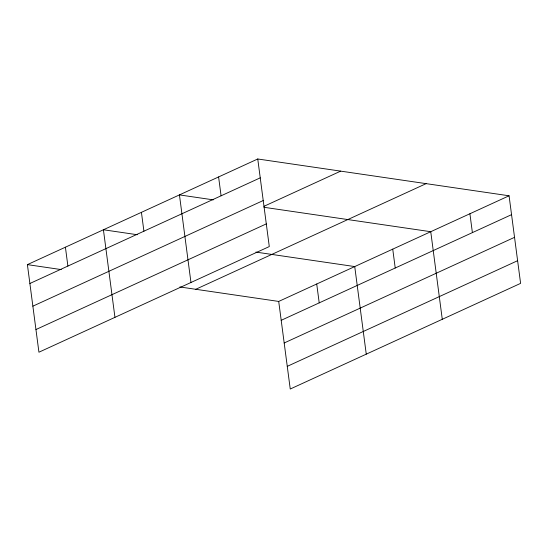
<?xml version="1.0" encoding="UTF-8"?>
<svg xmlns="http://www.w3.org/2000/svg" width="548" height="548" viewBox="0 0 548 548"><rect width="100%" height="100%" fill="white"/><g stroke="black" fill="none" stroke-linecap="round" stroke-linejoin="round"><path stroke-width="0.82" d="M257.752 158.982L269.287 246.566L38.929 352.213L27.4 264.629L257.752 158.982L509.071 195.787L520.6 283.371L290.248 389.018L278.713 301.434L509.071 195.787M29.887 283.494L260.238 177.847M32.866 306.174L263.225 200.527M263.903 206.343L340.692 171.127M35.949 329.54L266.301 223.892M195.78 289.289L426.139 183.642M281.199 320.306L511.551 214.658M284.186 342.98L514.538 237.332M287.262 366.345L517.613 260.697M213.282 199.856L179.436 194.903L190.964 282.487M264.04 207.295L430.749 231.708L442.277 319.292M137.267 234.722L103.414 229.763L114.95 317.347M255.882 252.094L354.734 266.568L366.263 354.159M27.4 264.629L61.253 269.589M179.867 286.96L278.713 301.434M469.91 213.747L472.39 232.612M392.738 249.141L395.224 268.006M316.723 284.001L319.21 302.873M218.597 176.942L221.077 195.807M141.425 212.329L143.912 231.201M65.411 247.196L67.89 266.068"/></g></svg>
